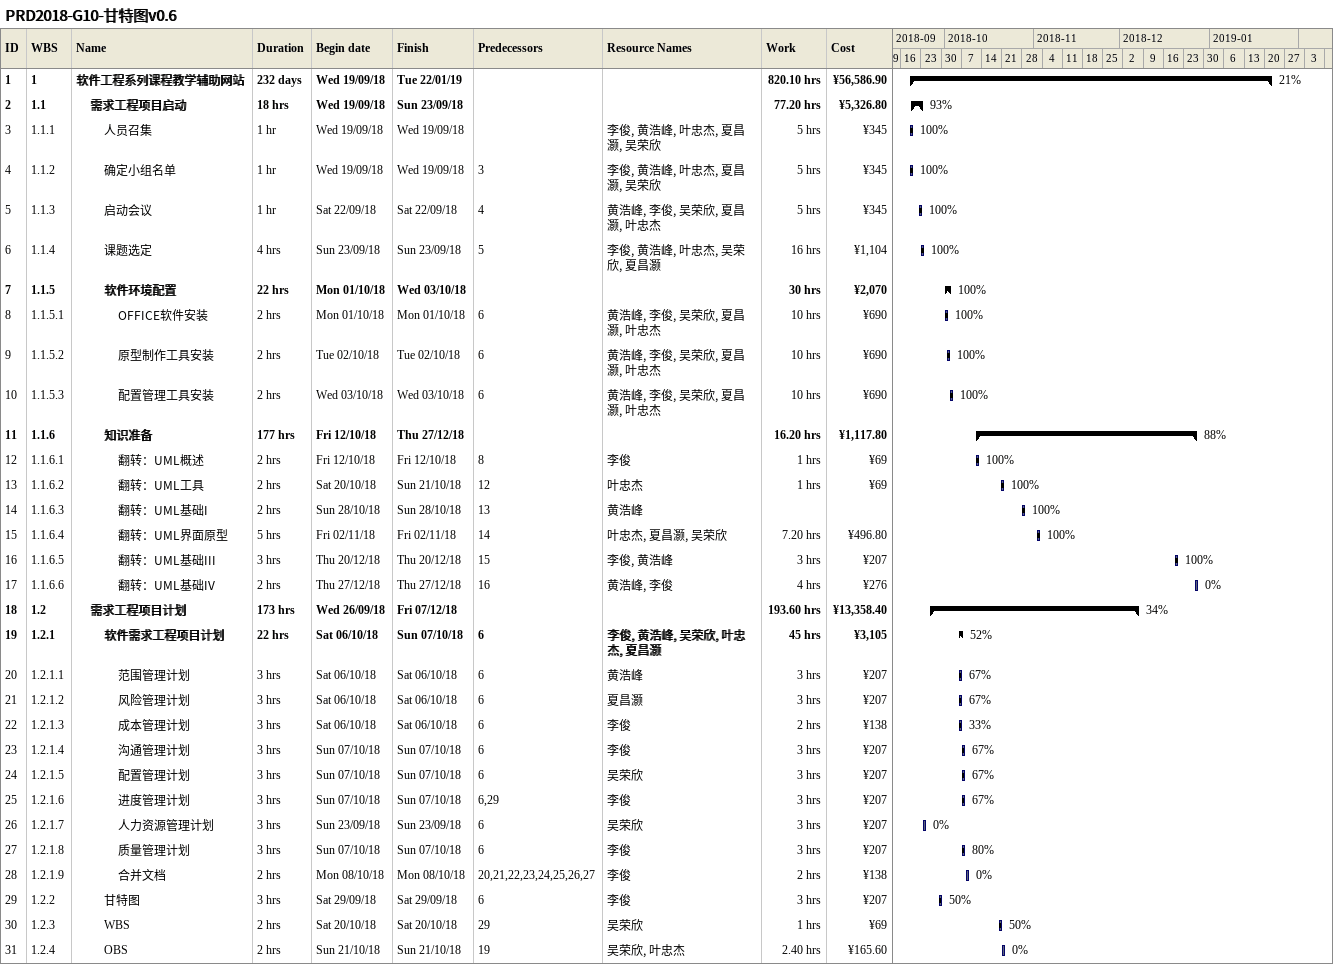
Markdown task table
PRD2018-G10-甘特图v0.6

| ID | WBS | Task | Duration | Start | Finish | Predecessors | Resources | % complete | Work (h) | Cost (¥) |
|---|---|---|---|---|---|---|---|---|---|---|
| 1 | 1 | **软件工程系列课程教学辅助网站** | 232d | 2018-09-19 | 2019-01-22 |  |  | 21 | 820.10 | 56586.90 |
| 2 | 1.1 | **需求工程项目启动** | 18h | 2018-09-19 | 2018-09-23 |  |  | 93 | 77.20 | 5326.80 |
| 3 | 1.1.1 | 人员召集 | 1h | 2018-09-19 | 2018-09-19 |  | 李俊, 黄浩峰, 叶忠杰, 夏昌灏, 吴荣欣 | 100 | 5 | 345 |
| 4 | 1.1.2 | 确定小组名单 | 1h | 2018-09-19 | 2018-09-19 | 3 | 李俊, 黄浩峰, 叶忠杰, 夏昌灏, 吴荣欣 | 100 | 5 | 345 |
| 5 | 1.1.3 | 启动会议 | 1h | 2018-09-22 | 2018-09-22 | 4 | 黄浩峰, 李俊, 吴荣欣, 夏昌灏, 叶忠杰 | 100 | 5 | 345 |
| 6 | 1.1.4 | 课题选定 | 4h | 2018-09-23 | 2018-09-23 | 5 | 李俊, 黄浩峰, 叶忠杰, 吴荣欣, 夏昌灏 | 100 | 16 | 1104 |
| 7 | 1.1.5 | **软件环境配置** | 22h | 2018-10-01 | 2018-10-03 |  |  | 100 | 30 | 2070 |
| 8 | 1.1.5.1 | OFFICE软件安装 | 2h | 2018-10-01 | 2018-10-01 | 6 | 黄浩峰, 李俊, 吴荣欣, 夏昌灏, 叶忠杰 | 100 | 10 | 690 |
| 9 | 1.1.5.2 | 原型制作工具安装 | 2h | 2018-10-02 | 2018-10-02 | 6 | 黄浩峰, 李俊, 吴荣欣, 夏昌灏, 叶忠杰 | 100 | 10 | 690 |
| 10 | 1.1.5.3 | 配置管理工具安装 | 2h | 2018-10-03 | 2018-10-03 | 6 | 黄浩峰, 李俊, 吴荣欣, 夏昌灏, 叶忠杰 | 100 | 10 | 690 |
| 11 | 1.1.6 | **知识准备** | 177h | 2018-10-12 | 2018-12-27 |  |  | 88 | 16.20 | 1117.80 |
| 12 | 1.1.6.1 | 翻转：UML概述 | 2h | 2018-10-12 | 2018-10-12 | 8 | 李俊 | 100 | 1 | 69 |
| 13 | 1.1.6.2 | 翻转：UML工具 | 2h | 2018-10-20 | 2018-10-21 | 12 | 叶忠杰 | 100 | 1 | 69 |
| 14 | 1.1.6.3 | 翻转：UML基础I | 2h | 2018-10-28 | 2018-10-28 | 13 | 黄浩峰 | 100 |  |  |
| 15 | 1.1.6.4 | 翻转：UML界面原型 | 5h | 2018-11-02 | 2018-11-02 | 14 | 叶忠杰, 夏昌灏, 吴荣欣 | 100 | 7.20 | 496.80 |
| 16 | 1.1.6.5 | 翻转：UML基础III | 3h | 2018-12-20 | 2018-12-20 | 15 | 李俊, 黄浩峰 | 100 | 3 | 207 |
| 17 | 1.1.6.6 | 翻转：UML基础IV | 2h | 2018-12-27 | 2018-12-27 | 16 | 黄浩峰, 李俊 | 0 | 4 | 276 |
| 18 | 1.2 | **需求工程项目计划** | 173h | 2018-09-26 | 2018-12-07 |  |  | 34 | 193.60 | 13358.40 |
| 19 | 1.2.1 | **软件需求工程项目计划** | 22h | 2018-10-06 | 2018-10-07 | 6 | 李俊, 黄浩峰, 吴荣欣, 叶忠杰, 夏昌灏 | 52 | 45 | 3105 |
| 20 | 1.2.1.1 | 范围管理计划 | 3h | 2018-10-06 | 2018-10-06 | 6 | 黄浩峰 | 67 | 3 | 207 |
| 21 | 1.2.1.2 | 风险管理计划 | 3h | 2018-10-06 | 2018-10-06 | 6 | 夏昌灏 | 67 | 3 | 207 |
| 22 | 1.2.1.3 | 成本管理计划 | 3h | 2018-10-06 | 2018-10-06 | 6 | 李俊 | 33 | 2 | 138 |
| 23 | 1.2.1.4 | 沟通管理计划 | 3h | 2018-10-07 | 2018-10-07 | 6 | 李俊 | 67 | 3 | 207 |
| 24 | 1.2.1.5 | 配置管理计划 | 3h | 2018-10-07 | 2018-10-07 | 6 | 吴荣欣 | 67 | 3 | 207 |
| 25 | 1.2.1.6 | 进度管理计划 | 3h | 2018-10-07 | 2018-10-07 | 6, 29 | 李俊 | 67 | 3 | 207 |
| 26 | 1.2.1.7 | 人力资源管理计划 | 3h | 2018-09-23 | 2018-09-23 | 6 | 吴荣欣 | 0 | 3 | 207 |
| 27 | 1.2.1.8 | 质量管理计划 | 3h | 2018-10-07 | 2018-10-07 | 6 | 李俊 | 80 | 3 | 207 |
| 28 | 1.2.1.9 | 合并文档 | 2h | 2018-10-08 | 2018-10-08 | 20, 21, 22, 23, 24, 25, 26, 27 | 李俊 | 0 | 2 | 138 |
| 29 | 1.2.2 | 甘特图 | 3h | 2018-09-29 | 2018-09-29 | 6 | 李俊 | 50 | 3 | 207 |
| 30 | 1.2.3 | WBS | 2h | 2018-10-20 | 2018-10-20 | 29 | 吴荣欣 | 50 | 1 | 69 |
| 31 | 1.2.4 | OBS | 2h | 2018-10-21 | 2018-10-21 | 19 | 吴荣欣, 叶忠杰 | 0 | 2.40 | 165.60 |
